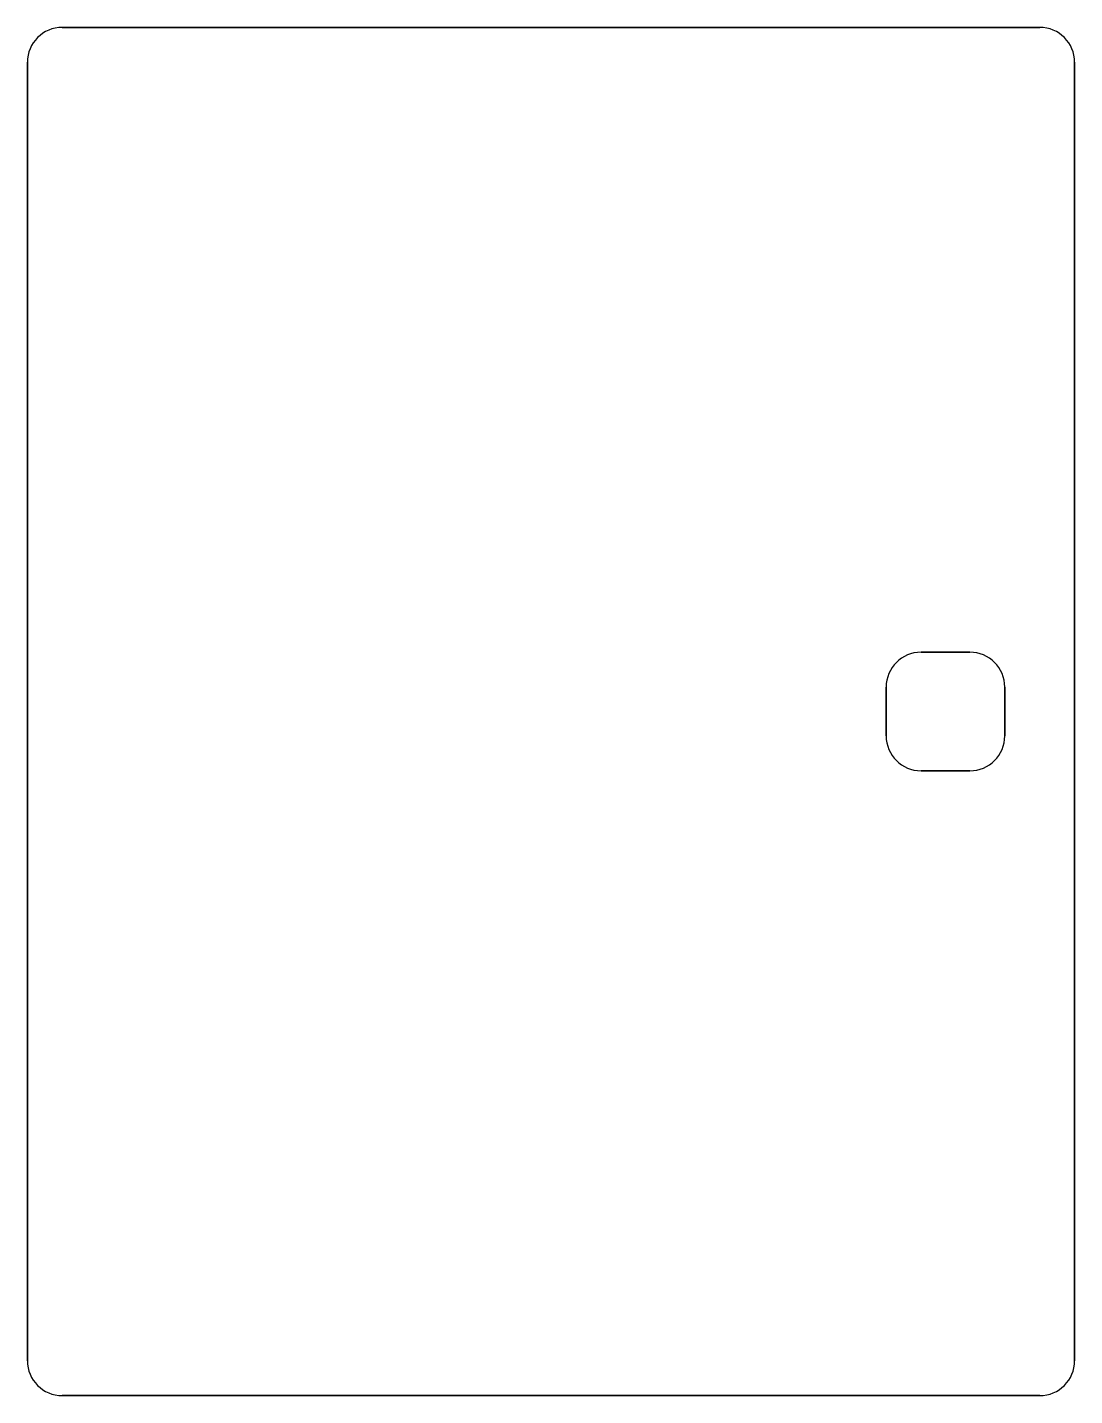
# Model space of a CAD drawing. Header units: millimetres. Extents: x -75 to 75, y -98 to 98.
import ezdxf

# ---------------------------------------------------------------- set-up
doc = ezdxf.new("R2010")
doc.units = ezdxf.units.MM
doc.layers.add('Part__Feature', color=7, linetype='CONTINUOUS')

msp = doc.modelspace()

# ---------------------------------------------------------------- linework, layer by layer
at = {"layer": 'Part__Feature'}
for p, q in [((-70, 98), (-70, 98, 3)), ((-70, 98), (70, 98)), ((-70, 98), (-70, 98, 3)), ((70, 98, 3), (-70, 98, 3)), ((-70, 98), (70, 98)), ((70, 98, 3), (-70, 98, 3)), ((70, 98), (70, 98, 3)), ((70, 98), (70, 98, 3)), ((-75, -93), (-75, 93)), ((-75, 93, 3), (-75, -93, 3)), ((-75, 93), (-75, 93, 3)), ((-75, 93), (-75, 93, 3)), ((-75, -93), (-75, 93)), ((-75, 93, 3), (-75, -93, 3)), ((75, 93), (75, 93, 3)), ((75, 93), (75, -93)), ((75, 93), (75, 93, 3)), ((75, -93, 3), (75, 93, 3)), ((75, 93), (75, -93)), ((75, -93, 3), (75, 93, 3)), ((60, 8.5), (53, 8.5)), ((53, 8.5, 3), (60, 8.5, 3)), ((53, 8.5, 3), (53, 8.5)), ((53, 8.5, 3), (53, 8.5)), ((60, 8.5), (53, 8.5)), ((53, 8.5, 3), (60, 8.5, 3)), ((60, 8.5, 3), (60, 8.5)), ((60, 8.5, 3), (60, 8.5)), ((48, 3.5, 3), (48, 3.5)), ((48, 3.5), (48, -3.5)), ((48, 3.5, 3), (48, 3.5)), ((48, -3.5, 3), (48, 3.5, 3)), ((48, 3.5), (48, -3.5)), ((48, -3.5, 3), (48, 3.5, 3)), ((65, -3.5), (65, 3.5)), ((65, 3.5, 3), (65, -3.5, 3)), ((65, 3.5, 3), (65, 3.5)), ((65, 3.5, 3), (65, 3.5)), ((65, -3.5), (65, 3.5)), ((65, 3.5, 3), (65, -3.5, 3)), ((48, -3.5, 3), (48, -3.5)), ((48, -3.5, 3), (48, -3.5)), ((65, -3.5, 3), (65, -3.5)), ((65, -3.5, 3), (65, -3.5)), ((53, -8.5, 3), (53, -8.5)), ((53, -8.5), (60, -8.5)), ((53, -8.5, 3), (53, -8.5)), ((60, -8.5, 3), (53, -8.5, 3)), ((53, -8.5), (60, -8.5)), ((60, -8.5, 3), (53, -8.5, 3)), ((60, -8.5, 3), (60, -8.5)), ((60, -8.5, 3), (60, -8.5)), ((-75, -93), (-75, -93, 3)), ((-75, -93), (-75, -93, 3)), ((75, -93), (75, -93, 3)), ((75, -93), (75, -93, 3)), ((70, -98), (-70, -98)), ((-70, -98, 3), (70, -98, 3)), ((-70, -98), (-70, -98, 3)), ((-70, -98), (-70, -98, 3)), ((70, -98), (-70, -98)), ((-70, -98, 3), (70, -98, 3)), ((70, -98), (70, -98, 3)), ((70, -98), (70, -98, 3))]:
    msp.add_line(p, q, dxfattribs=at)
for centre, start, end in [((-70, 93), 90, 180), ((-70, 93, 3), 90, 180), ((-70, 93), 90, 180), ((-70, 93, 3), 90, 180), ((70, 93), 0, 90), ((70, 93, 3), 0, 90), ((70, 93), 0, 90), ((70, 93, 3), 0, 90), ((53, 3.5, 3), 90, 180), ((53, 3.5), 90, 180), ((53, 3.5), 90, 180), ((53, 3.5, 3), 90, 180), ((60, 3.5, 3), 0, 90), ((60, 3.5), 0, 90), ((60, 3.5), 0, 90), ((60, 3.5, 3), 0, 90), ((53, -3.5, 3), -180, -90), ((53, -3.5), -180, -90), ((53, -3.5), -180, -90), ((53, -3.5, 3), -180, -90), ((60, -3.5, 3), -90, 0), ((60, -3.5), -90, 0), ((60, -3.5), -90, 0), ((60, -3.5, 3), -90, 0), ((-70, -93), 180, -90), ((-70, -93, 3), 180, -90), ((-70, -93), 180, -90), ((-70, -93, 3), 180, -90), ((70, -93), -90, 0), ((70, -93, 3), -90, 0), ((70, -93), -90, 0), ((70, -93, 3), -90, 0)]:
    msp.add_arc(centre, 5, start, end, dxfattribs=at)

doc.saveas('drawing.dxf')
